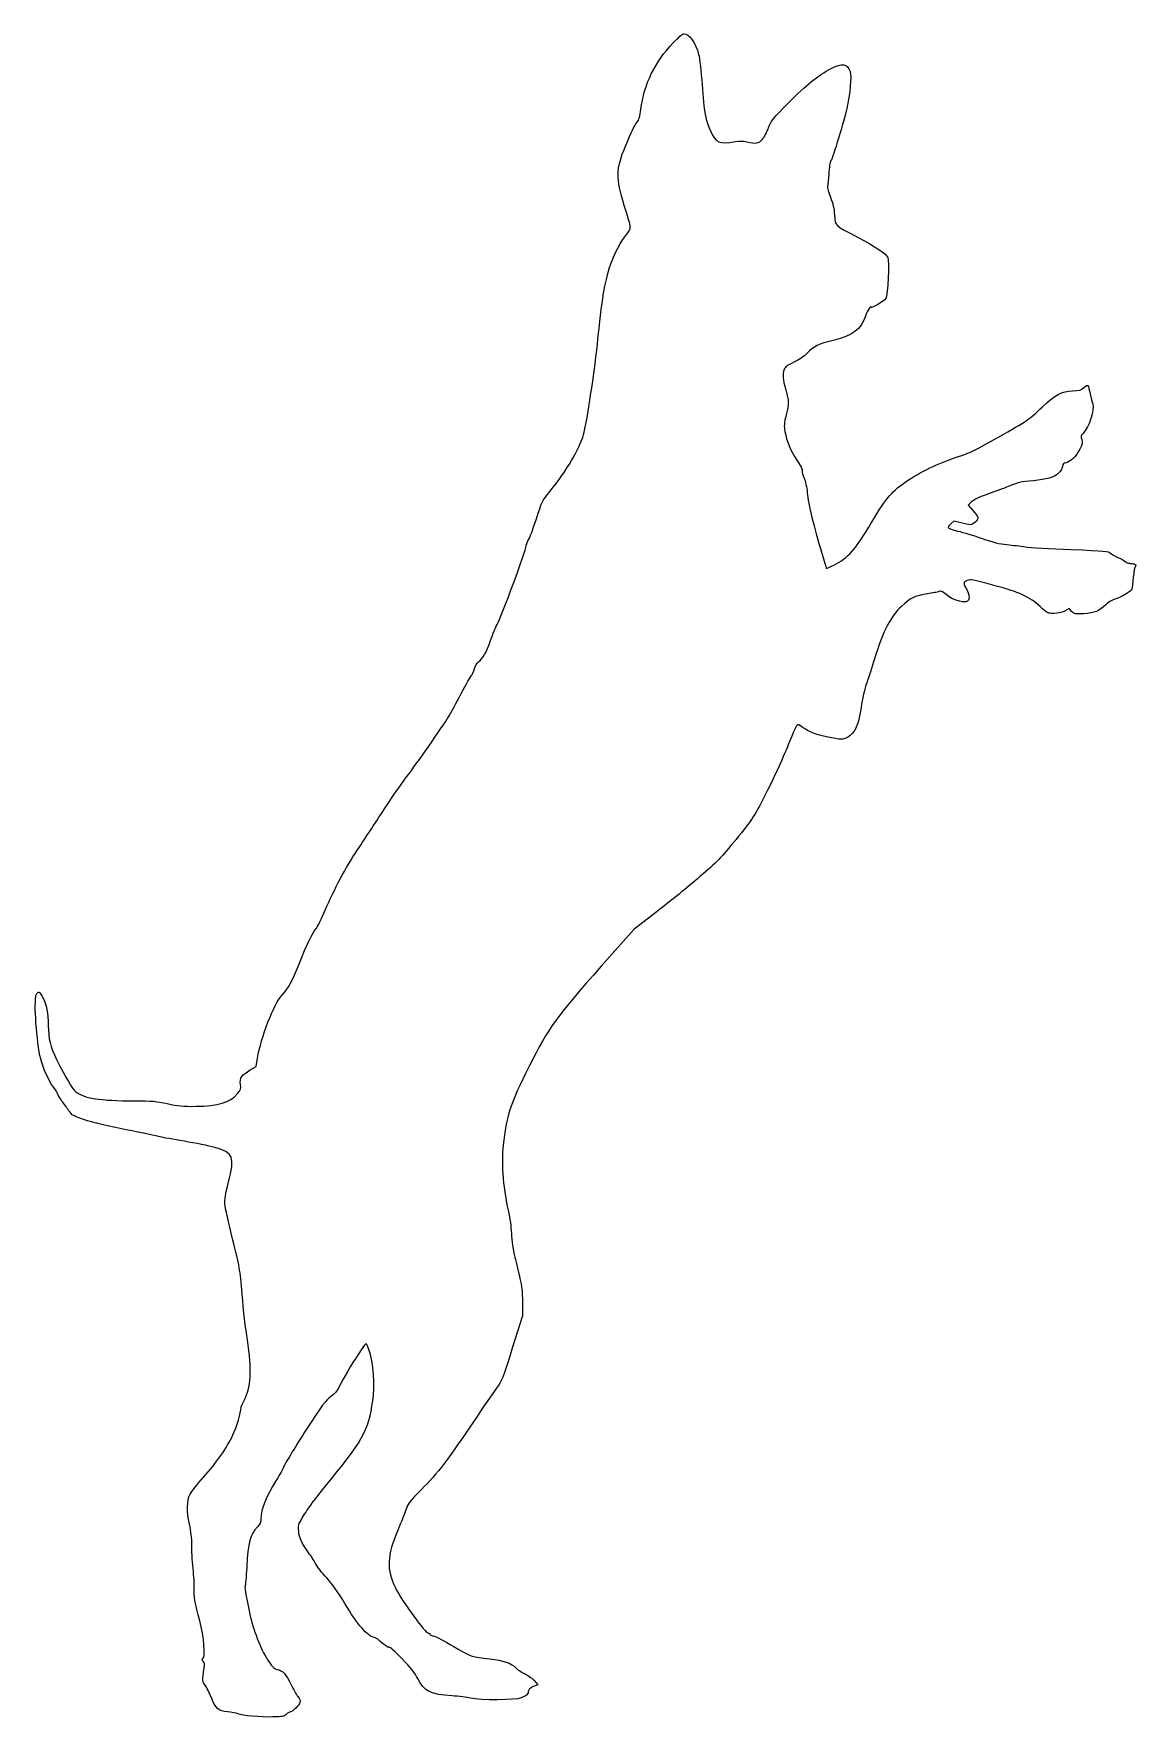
# Model space of a CAD drawing. Header units: centimetres. Extents: x -17.7 to 17.6, y -27 to 27.
import ezdxf

# ---------------------------------------------------------------- set-up
doc = ezdxf.new("R2010")
doc.units = ezdxf.units.CM
doc.header["$MEASUREMENT"] = 0
doc.layers.add('Layer 1', color=7, linetype='Continuous')

msp = doc.modelspace()

# ---------------------------------------------------------------- linework, layer by layer
at = {"layer": 'Layer 1'}
msp.add_open_spline([(2.80106, 26.68058), (2.20487, 26.05616), (1.8662, 25.35766), (1.76037, 24.53569), (1.76037, 24.53569), (1.73568, 24.32755), (1.70393, 24.21466), (1.64395, 24.13352), (1.64395, 24.13352), (1.53106, 23.98535), (1.47462, 23.86894), (1.27001, 23.36446), (1.27001, 23.36446), (0.96309, 22.61657), (0.95957, 22.34846), (1.2312, 21.46652), (1.2312, 21.46652), (1.47814, 20.67983), (1.47462, 20.76096), (1.28412, 20.50696), (1.28412, 20.50696), (0.76554, 19.8014), (0.56798, 19.07468), (0.38806, 17.19438), (0.38806, 17.19438), (0.30692, 16.32302), (0.0247, 14.44977), (-0.07055, 14.12874), (-0.07055, 14.12874), (-0.21872, 13.63485), (-0.59619, 12.99632), (-1.14652, 12.30841), (-1.14652, 12.30841), (-1.40052, 11.99444), (-1.4111, 11.97327), (-1.58396, 11.42647), (-1.58396, 11.42647), (-1.68274, 11.11603), (-1.79915, 10.80911), (-1.84149, 10.74208), (-1.84149, 10.74208), (-1.88382, 10.67505), (-1.91557, 10.58686), (-1.90852, 10.54805), (-1.90852, 10.54805), (-1.90146, 10.45986), (-2.72344, 8.24088), (-2.83985, 8.04333), (-2.83985, 8.04333), (-2.88571, 7.96572), (-2.97743, 7.73641), (-3.04799, 7.5318), (-3.04799, 7.5318), (-3.18205, 7.14727), (-3.30199, 6.93561), (-3.43957, 6.84741), (-3.43957, 6.84741), (-3.48543, 6.81919), (-3.53482, 6.72747), (-3.56304, 6.63222), (-3.56304, 6.63222), (-3.58773, 6.5405), (-3.64418, 6.42408), (-3.68651, 6.37116), (-3.68651, 6.37116), (-3.72884, 6.32177), (-3.89112, 6.02897), (-4.04987, 5.72205), (-4.04987, 5.72205), (-4.20862, 5.41513), (-4.38501, 5.09763), (-4.43793, 5.01649), (-4.43793, 5.01649), (-4.72368, 4.57199), (-5.5774, 3.35843), (-5.7291, 3.17499), (-5.7291, 3.17499), (-5.82435, 3.05857), (-6.14891, 2.58938), (-6.44877, 2.1343), (-6.44877, 2.1343), (-6.74863, 1.67922), (-7.14021, 1.08302), (-7.32013, 0.81138), (-7.32013, 0.81138), (-7.6976, 0.24341), (-8.05391, -0.42687), (-8.34671, -1.11126), (-8.34671, -1.11126), (-8.45607, -1.37232), (-8.59013, -1.64395), (-8.64304, -1.71098), (-8.64304, -1.71098), (-8.78768, -1.89795), (-8.93232, -2.19781), (-9.16868, -2.80459), (-9.16868, -2.80459), (-9.37682, -3.34081), (-9.5391, -3.63009), (-9.74018, -3.84881), (-9.74018, -3.84881), (-9.98712, -4.10634), (-10.40693, -5.19289), (-10.51629, -5.85259), (-10.51629, -5.85259), (-10.51629, -5.85259), (-10.56215, -6.12423), (-10.56215, -6.12423), (-10.56215, -6.12423), (-10.56215, -6.12423), (-10.74912, -6.23006), (-10.74912, -6.23006), (-10.74912, -6.23006), (-11.02076, -6.38528), (-11.08779, -6.48759), (-11.06309, -6.6922), (-11.06309, -6.6922), (-11.04192, -6.84037), (-11.04898, -6.86859), (-11.15128, -6.98501), (-11.15128, -6.98501), (-11.41234, -7.28134), (-11.75806, -7.38718), (-12.49184, -7.39423), (-12.49184, -7.39423), (-12.92576, -7.40129), (-13.05981, -7.38717), (-13.40553, -7.30956), (-13.40553, -7.30956), (-13.75831, -7.23195), (-13.89236, -7.21784), (-14.44622, -7.21784), (-14.44622, -7.21784), (-15.57158, -7.21784), (-16.07958, -7.1367), (-16.34416, -6.92503), (-16.34416, -6.92503), (-16.44999, -6.83684), (-16.65108, -6.49817), (-16.95094, -5.89139), (-16.95094, -5.89139), (-17.15908, -5.47511), (-17.21552, -5.23875), (-17.21552, -4.79778), (-17.21552, -4.79778), (-17.21552, -4.42736), (-17.27902, -4.11339), (-17.38838, -3.91936), (-17.38838, -3.91936), (-17.4413, -3.82058), (-17.50127, -3.73944), (-17.52244, -3.73239), (-17.52244, -3.73239), (-17.54361, -3.72533), (-17.57888, -3.76767), (-17.60358, -3.82411), (-17.60358, -3.82411), (-17.68472, -4.01814), (-17.58947, -5.36222), (-17.45894, -5.87022), (-17.45894, -5.87022), (-17.3778, -6.18772), (-17.20141, -6.5793), (-17.05325, -6.77686), (-17.05325, -6.77686), (-16.98975, -6.858), (-16.92978, -6.95678), (-16.91567, -6.99911), (-16.91567, -6.99911), (-16.90509, -7.04144), (-16.84159, -7.14022), (-16.77809, -7.22489), (-16.77809, -7.22489), (-16.71812, -7.30603), (-16.61581, -7.44714), (-16.55584, -7.53533), (-16.55584, -7.53533), (-16.44648, -7.69055), (-16.42531, -7.70466), (-16.0549, -7.82814), (-16.0549, -7.82814), (-15.84323, -7.8987), (-15.24351, -8.03981), (-14.7214, -8.14564), (-14.7214, -8.14564), (-14.20282, -8.25147), (-13.71246, -8.35378), (-13.63484, -8.37142), (-13.63484, -8.37142), (-13.55723, -8.39259), (-13.20798, -8.45609), (-12.85873, -8.51606), (-12.85873, -8.51606), (-12.50948, -8.5725), (-12.06851, -8.66423), (-11.88154, -8.71362), (-11.88154, -8.71362), (-11.28887, -8.87943), (-11.23596, -9.01348), (-11.44762, -9.8284), (-11.44762, -9.8284), (-11.5464, -10.21293), (-11.57109, -10.38226), (-11.56051, -10.53043), (-11.56051, -10.53043), (-11.55345, -10.63626), (-11.44057, -11.13721), (-11.31357, -11.64521), (-11.31357, -11.64521), (-11.08779, -12.53421), (-11.07721, -12.59771), (-11.00665, -13.42674), (-11.00665, -13.42674), (-10.96784, -13.89946), (-10.89376, -14.54857), (-10.84084, -14.8696), (-10.84084, -14.8696), (-10.68562, -15.85738), (-10.71737, -16.41124), (-10.95726, -16.84163), (-10.95726, -16.84163), (-11.00312, -16.9263), (-11.04193, -17.02155), (-11.04193, -17.05682), (-11.04193, -17.05682), (-11.04193, -17.19088), (-11.18657, -17.67065), (-11.30651, -17.92465), (-11.30651, -17.92465), (-11.48995, -18.32682), (-11.83215, -18.81718), (-12.24843, -19.27932), (-12.24843, -19.27932), (-12.44951, -19.5051), (-12.64354, -19.74851), (-12.67529, -19.81907), (-12.67529, -19.81907), (-12.78112, -20.04132), (-12.78818, -20.37646), (-12.69646, -20.77863), (-12.69646, -20.77863), (-12.64002, -21.0291), (-12.61532, -21.2196), (-12.62238, -21.43832), (-12.62238, -21.43832), (-12.62591, -21.60765), (-12.60827, -21.94985), (-12.58005, -22.19679), (-12.58005, -22.19679), (-12.55183, -22.44373), (-12.53772, -22.73654), (-12.54477, -22.84237), (-12.54477, -22.84237), (-12.56241, -23.0752), (-12.52008, -23.31862), (-12.36485, -23.87954), (-12.36485, -23.87954), (-12.23079, -24.37343), (-12.17435, -25.05429), (-12.26607, -25.08957), (-12.26607, -25.08957), (-12.30488, -25.10368), (-12.30488, -25.12132), (-12.25549, -25.17424), (-12.25549, -25.17424), (-12.20963, -25.22363), (-12.20257, -25.27302), (-12.22021, -25.38943), (-12.22021, -25.38943), (-12.28724, -25.80571), (-12.28724, -25.81982), (-12.19552, -25.93976), (-12.19552, -25.93976), (-12.14613, -26.00679), (-12.05441, -26.18318), (-11.99444, -26.33487), (-11.99444, -26.33487), (-11.84627, -26.69823), (-11.77572, -26.76173), (-11.47586, -26.79348), (-11.47586, -26.79348), (-11.34533, -26.80759), (-11.19364, -26.83581), (-11.14425, -26.85698), (-11.14425, -26.85698), (-11.00314, -26.91342), (-10.42458, -26.96987), (-10.02947, -26.95929), (-10.02947, -26.95929), (-9.71197, -26.95223), (-9.65905, -26.94165), (-9.58497, -26.8711), (-9.58497, -26.8711), (-9.53911, -26.82877), (-9.48619, -26.79349), (-9.4615, -26.79349), (-9.4615, -26.79349), (-9.39094, -26.79349), (-9.17928, -26.58535), (-9.15811, -26.4901), (-9.15811, -26.4901), (-9.13694, -26.41602), (-9.15458, -26.37368), (-9.22161, -26.30313), (-9.22161, -26.30313), (-9.271, -26.25374), (-9.36978, -26.07382), (-9.44739, -25.90802), (-9.44739, -25.90802), (-9.59556, -25.58699), (-9.70845, -25.46705), (-9.89189, -25.4353), (-9.89189, -25.4353), (-9.97656, -25.41766), (-10.033, -25.36827), (-10.13531, -25.21305), (-10.13531, -25.21305), (-10.38578, -24.84263), (-10.61862, -24.27466), (-10.74562, -23.72786), (-10.74562, -23.72786), (-10.84793, -23.28336), (-10.93259, -22.79653), (-10.91495, -22.76478), (-10.91495, -22.76478), (-10.90437, -22.75067), (-10.87967, -22.47903), (-10.86203, -22.16153), (-10.86203, -22.16153), (-10.81617, -21.3572), (-10.75267, -21.12436), (-10.51631, -20.87036), (-10.51631, -20.87036), (-10.43164, -20.77864), (-10.40695, -20.72219), (-10.40695, -20.60578), (-10.40695, -20.60578), (-10.40695, -20.29886), (-10.24467, -19.8967), (-9.92364, -19.39575), (-9.92364, -19.39575), (-9.85308, -19.28639), (-9.7402, -19.07472), (-9.66964, -18.92656), (-9.66964, -18.92656), (-9.59908, -18.77839), (-9.27453, -18.2457), (-8.94645, -17.74123), (-8.94645, -17.74123), (-8.44551, -16.97217), (-8.32556, -16.80637), (-8.17739, -16.70406), (-8.17739, -16.70406), (-8.05392, -16.61587), (-7.97278, -16.52062), (-7.89517, -16.36892), (-7.89517, -16.36892), (-7.73995, -16.06553), (-7.53534, -15.71628), (-7.27428, -15.31411), (-7.27428, -15.31411), (-7.05203, -14.97192), (-7.04497, -14.96486), (-7.00264, -15.04953), (-7.00264, -15.04953), (-6.84742, -15.34586), (-6.75217, -16.11492), (-6.80508, -16.64409), (-6.80508, -16.64409), (-6.90739, -17.67067), (-7.09083, -18.03403), (-8.14916, -19.33226), (-8.14916, -19.33226), (-8.73124, -20.04487), (-8.88647, -20.25654), (-9.08049, -20.57757), (-9.08049, -20.57757), (-9.20749, -20.78924), (-9.21455, -20.81746), (-9.19691, -21.01149), (-9.19691, -21.01149), (-9.17927, -21.23021), (-9.0946, -21.40307), (-8.84766, -21.73821), (-8.84766, -21.73821), (-8.7771, -21.83699), (-8.68185, -21.98868), (-8.63599, -22.07335), (-8.63599, -22.07335), (-8.59366, -22.15802), (-8.44549, -22.34499), (-8.30791, -22.49316), (-8.30791, -22.49316), (-8.12799, -22.68013), (-7.95513, -22.92708), (-7.7223, -23.31866), (-7.7223, -23.31866), (-7.31308, -24.00658), (-6.99911, -24.36994), (-6.7698, -24.41227), (-6.7698, -24.41227), (-6.72747, -24.41933), (-6.61811, -24.50046), (-6.52286, -24.58866), (-6.52286, -24.58866), (-6.42761, -24.67685), (-6.33236, -24.73683), (-6.30414, -24.72624), (-6.30414, -24.72624), (-6.27592, -24.71566), (-6.11011, -24.8603), (-5.88081, -25.09666), (-5.88081, -25.09666), (-5.60917, -25.37888), (-5.47159, -25.55527), (-5.38339, -25.72813), (-5.38339, -25.72813), (-5.17172, -26.14441), (-4.98122, -26.24319), (-4.28625, -26.28199), (-4.28625, -26.28199), (-4.07106, -26.2961), (-3.80647, -26.32785), (-3.69358, -26.35607), (-3.69358, -26.35607), (-3.37961, -26.43015), (-2.23308, -26.42663), (-2.07433, -26.34549), (-2.07433, -26.34549), (-2.01083, -26.31374), (-1.93322, -26.27846), (-1.905, -26.26435), (-1.905, -26.26435), (-1.87678, -26.25024), (-1.84856, -26.19732), (-1.8415, -26.14441), (-1.8415, -26.14441), (-1.83092, -26.07033), (-1.79564, -26.03505), (-1.68628, -25.98566), (-1.68628, -25.98566), (-1.68628, -25.98566), (-1.54164, -25.92569), (-1.54164, -25.92569), (-1.54164, -25.92569), (-1.54164, -25.92569), (-1.66864, -25.78105), (-1.66864, -25.78105), (-1.66864, -25.78105), (-1.74272, -25.70344), (-1.87678, -25.60466), (-1.9685, -25.56586), (-1.9685, -25.56586), (-2.06022, -25.52705), (-2.18017, -25.44592), (-2.23661, -25.38594), (-2.23661, -25.38594), (-2.38125, -25.23425), (-2.65642, -25.14252), (-3.07975, -25.10019), (-3.07975, -25.10019), (-3.62656, -25.04375), (-3.71122, -25.012), (-4.24744, -24.6945), (-4.24744, -24.6945), (-4.52261, -24.52869), (-4.79777, -24.38406), (-4.86127, -24.37347), (-4.86127, -24.37347), (-4.9283, -24.35936), (-4.98827, -24.32761), (-4.99885, -24.30291), (-4.99885, -24.30291), (-5.00943, -24.27469), (-5.0306, -24.26058), (-5.04471, -24.27116), (-5.04471, -24.27116), (-5.11174, -24.31349), (-5.87374, -23.26927), (-6.09599, -22.82477), (-6.09599, -22.82477), (-6.39232, -22.23563), (-6.37468, -21.8123), (-6.01132, -20.94799), (-6.01132, -20.94799), (-5.92665, -20.73985), (-5.81376, -20.45763), (-5.76438, -20.3271), (-5.76438, -20.3271), (-5.68677, -20.10485), (-5.64091, -20.04488), (-5.26344, -19.67093), (-5.26344, -19.67093), (-4.78013, -19.19115), (-4.34622, -18.62318), (-3.59833, -17.49782), (-3.59833, -17.49782), (-3.29847, -17.04979), (-2.97039, -16.57001), (-2.86808, -16.43243), (-2.86808, -16.43243), (-2.68816, -16.18901), (-2.667, -16.13257), (-2.35655, -15.14479), (-2.35655, -15.14479), (-2.35655, -15.14479), (-2.03199, -14.11115), (-2.03199, -14.11115), (-2.03199, -14.11115), (-2.03199, -14.11115), (-2.03199, -13.67018), (-2.03199, -13.67018), (-2.03199, -13.67018), (-2.03199, -13.33857), (-2.05316, -13.14807), (-2.1096, -12.91171), (-2.1096, -12.91171), (-2.15193, -12.73532), (-2.22602, -12.4284), (-2.27541, -12.22379), (-2.27541, -12.22379), (-2.32833, -12.00507), (-2.37419, -11.69462), (-2.38477, -11.46532), (-2.38477, -11.46532), (-2.39535, -11.25013), (-2.43416, -10.95732), (-2.46944, -10.81268), (-2.46944, -10.81268), (-2.63877, -10.13182), (-2.71286, -9.24987), (-2.64936, -8.6431), (-2.64936, -8.6431), (-2.55058, -7.71177), (-2.42005, -7.31313), (-1.81328, -6.10663), (-1.81328, -6.10663), (-1.19239, -4.87544), (-0.92075, -4.50149), (0.49389, -2.90341), (0.49389, -2.90341), (0.49389, -2.90341), (1.5487, -1.71455), (1.5487, -1.71455), (1.5487, -1.71455), (1.5487, -1.71455), (2.28248, -1.15011), (2.28248, -1.15011), (2.28248, -1.15011), (2.68465, -0.83967), (3.29848, -0.34225), (3.6442, -0.04592), (3.6442, -0.04592), (4.19453, 0.43033), (4.33564, 0.57144), (4.81189, 1.15705), (4.81189, 1.15705), (5.334, 1.79558), (5.36575, 1.84144), (5.73617, 2.56816), (5.73617, 2.56816), (5.94784, 2.98091), (6.21242, 3.5383), (6.32531, 3.80994), (6.32531, 3.80994), (6.4382, 4.08158), (6.56873, 4.39908), (6.61812, 4.5155), (6.61812, 4.5155), (6.66751, 4.63192), (6.72748, 4.75539), (6.75218, 4.79067), (6.75218, 4.79067), (6.79804, 4.85064), (6.81215, 4.84711), (6.96385, 4.73423), (6.96385, 4.73423), (7.14377, 4.59312), (7.42599, 4.49434), (7.87402, 4.40615), (7.87402, 4.40615), (8.21974, 4.33912), (8.30794, 4.35323), (8.46669, 4.48376), (8.46669, 4.48376), (8.65366, 4.64251), (8.74186, 4.87182), (8.81594, 5.38687), (8.81594, 5.38687), (8.85827, 5.66556), (8.92883, 5.98306), (8.99586, 6.17004), (8.99586, 6.17004), (9.05583, 6.3429), (9.17225, 6.69215), (9.24986, 6.94615), (9.24986, 6.94615), (9.5215, 7.83868), (9.75433, 8.29023), (10.11769, 8.6289), (10.11769, 8.6289), (10.39638, 8.88996), (10.53044, 8.95698), (10.88322, 9.0099), (10.88322, 9.0099), (11.03844, 9.03459), (11.21836, 9.06987), (11.28186, 9.08751), (11.28186, 9.08751), (11.38417, 9.12279), (11.40886, 9.1122), (11.53939, 8.99932), (11.53939, 8.99932), (11.77575, 8.79824), (12.20614, 8.6924), (12.25553, 8.82293), (12.25553, 8.82293), (12.29434, 8.92171), (12.2767, 9.02754), (12.20967, 9.14043), (12.20967, 9.14043), (12.08267, 9.34857), (12.08267, 9.39796), (12.2132, 9.45087), (12.2132, 9.45087), (12.32256, 9.49673), (12.37548, 9.48615), (13.03517, 9.30623), (13.03517, 9.30623), (13.89242, 9.0734), (14.21345, 8.92876), (14.54859, 8.61831), (14.54859, 8.61831), (14.78848, 8.39959), (14.79906, 8.39606), (14.98956, 8.39606), (14.98956, 8.39606), (15.12362, 8.39606), (15.23298, 8.42075), (15.33175, 8.47367), (15.33175, 8.47367), (15.33175, 8.47367), (15.47992, 8.55128), (15.47992, 8.55128), (15.47992, 8.55128), (15.47992, 8.55128), (15.56106, 8.45956), (15.56106, 8.45956), (15.56106, 8.45956), (15.6422, 8.37489), (15.65984, 8.37137), (15.94559, 8.38548), (15.94559, 8.38548), (16.28778, 8.40312), (16.46417, 8.4772), (16.65115, 8.67476), (16.65115, 8.67476), (16.72171, 8.74884), (16.84165, 8.8194), (16.94396, 8.85468), (16.94396, 8.85468), (17.19443, 8.93582), (17.47313, 9.10515), (17.48724, 9.17924), (17.48724, 9.17924), (17.4943, 9.21452), (17.51193, 9.38385), (17.5331, 9.55671), (17.5331, 9.55671), (17.55074, 9.72604), (17.58249, 9.88832), (17.60366, 9.91302), (17.60366, 9.91302), (17.63188, 9.94477), (17.6213, 9.96241), (17.56133, 9.98005), (17.56133, 9.98005), (17.51547, 9.99063), (17.44844, 10.00122), (17.41316, 10.00122), (17.41316, 10.00122), (17.37435, 10.00122), (17.31085, 10.02944), (17.27205, 10.06472), (17.27205, 10.06472), (17.22972, 10.10353), (17.12741, 10.15997), (17.03922, 10.19172), (17.03922, 10.19172), (16.95103, 10.227), (16.84519, 10.28697), (16.80286, 10.32578), (16.80286, 10.32578), (16.72878, 10.39281), (16.65117, 10.39986), (15.53286, 10.44572), (15.53286, 10.44572), (14.87669, 10.47041), (14.22053, 10.50922), (14.07589, 10.53039), (14.07589, 10.53039), (13.93125, 10.55156), (13.66667, 10.58331), (13.48675, 10.60095), (13.48675, 10.60095), (13.24686, 10.62212), (13.03519, 10.67503), (12.693, 10.79851), (12.693, 10.79851), (12.43547, 10.8867), (12.08622, 10.99607), (11.91689, 11.03487), (11.91689, 11.03487), (11.74403, 11.0772), (11.60645, 11.12659), (11.60645, 11.14776), (11.60645, 11.14776), (11.60645, 11.16893), (11.64526, 11.22537), (11.69464, 11.27123), (11.69464, 11.27123), (11.69464, 11.27123), (11.78636, 11.3559), (11.78636, 11.3559), (11.78636, 11.3559), (11.78636, 11.3559), (12.00861, 11.29593), (12.00861, 11.29593), (12.00861, 11.29593), (12.13561, 11.26418), (12.26967, 11.23596), (12.312, 11.23596), (12.312, 11.23596), (12.40019, 11.23596), (12.55894, 11.38413), (12.55894, 11.46527), (12.55894, 11.46527), (12.55894, 11.49702), (12.48838, 11.5958), (12.40019, 11.69105), (12.40019, 11.69105), (12.40019, 11.69105), (12.24144, 11.86038), (12.24144, 11.86038), (12.24144, 11.86038), (12.24144, 11.86038), (12.35786, 11.96974), (12.35786, 11.96974), (12.35786, 11.96974), (12.439, 12.04735), (12.59069, 12.12143), (12.89408, 12.22374), (12.89408, 12.22374), (13.12339, 12.30488), (13.40914, 12.41071), (13.52908, 12.4601), (13.52908, 12.4601), (13.84305, 12.59416), (13.91714, 12.61179), (14.34047, 12.64707), (14.34047, 12.64707), (14.94019, 12.70351), (15.2083, 12.83404), (15.26475, 13.10568), (15.26475, 13.10568), (15.27886, 13.17976), (15.31061, 13.20799), (15.38117, 13.22562), (15.38117, 13.22562), (15.52934, 13.25384), (15.7022, 13.42318), (15.81861, 13.65601), (15.81861, 13.65601), (15.91033, 13.8324), (15.91739, 13.8712), (15.88211, 13.96645), (15.88211, 13.96645), (15.8433, 14.0617), (15.85036, 14.08287), (15.92444, 14.16401), (15.92444, 14.16401), (16.122, 14.36862), (16.30544, 14.92601), (16.23488, 15.10593), (16.23488, 15.10593), (16.21371, 15.15885), (16.17844, 15.30701), (16.15374, 15.43401), (16.15374, 15.43401), (16.13257, 15.56101), (16.0973, 15.67743), (16.08318, 15.69507), (16.08318, 15.69507), (16.06554, 15.71624), (16.01262, 15.69154), (15.95265, 15.6351), (15.95265, 15.6351), (15.86446, 15.55043), (15.81859, 15.53632), (15.58929, 15.52574), (15.58929, 15.52574), (15.23651, 15.51163), (15.04601, 15.40932), (14.62621, 15.01421), (14.62621, 15.01421), (14.17113, 14.58735), (14.17113, 14.58735), (13.19393, 14.03349), (13.19393, 14.03349), (12.53776, 13.65955), (12.25201, 13.51843), (12.01212, 13.44435), (12.01212, 13.44435), (11.38065, 13.25385), (10.84795, 13.00338), (10.3082, 12.6506), (10.3082, 12.6506), (9.8002, 12.31546), (9.64498, 12.13554), (9.15462, 11.30652), (9.15462, 11.30652), (8.66426, 10.47396), (8.38204, 10.15294), (7.96223, 9.95185), (7.96223, 9.95185), (7.82465, 9.88482), (7.70823, 9.83191), (7.7047, 9.83543), (7.7047, 9.83543), (7.70117, 9.83896), (7.59534, 10.19879), (7.46834, 10.63624), (7.46834, 10.63624), (7.21434, 11.51466), (7.14026, 11.83921), (7.0944, 12.2696), (7.0944, 12.2696), (7.07676, 12.42835), (7.0309, 12.63649), (6.98857, 12.73174), (6.98857, 12.73174), (6.94624, 12.82699), (6.92154, 12.9293), (6.93213, 12.96457), (6.93213, 12.96457), (6.94271, 12.99985), (6.87569, 13.1339), (6.75927, 13.30676), (6.75927, 13.30676), (6.54408, 13.62779), (6.43119, 13.90295), (6.37827, 14.22751), (6.37827, 14.22751), (6.34299, 14.41801), (6.35005, 14.49209), (6.41355, 14.75668), (6.41355, 14.75668), (6.5088, 15.14474), (6.5088, 15.17296), (6.40297, 15.55749), (6.40297, 15.55749), (6.30419, 15.91027), (6.29714, 16.0408), (6.35358, 16.2066), (6.35358, 16.2066), (6.38886, 16.30185), (6.43825, 16.34066), (6.6605, 16.44296), (6.6605, 16.44296), (6.84042, 16.5241), (6.98153, 16.61935), (7.09089, 16.73577), (7.09089, 16.73577), (7.30256, 16.95802), (7.44367, 17.02505), (7.91992, 17.14146), (7.91992, 17.14146), (8.56198, 17.30021), (8.80186, 17.48013), (8.95709, 17.91757), (8.95709, 17.91757), (9.02412, 18.1116), (9.13701, 18.28799), (9.13701, 18.20685), (9.13701, 18.20685), (9.13701, 18.15746), (9.55682, 18.40793), (9.6062, 18.48202), (9.6062, 18.48202), (9.67676, 18.58785), (9.72614, 19.69205), (9.6697, 19.80141), (9.6697, 19.80141), (9.60267, 19.93194), (9.28517, 20.1436), (8.72073, 20.43994), (8.72073, 20.43994), (7.94462, 20.84916), (7.98695, 20.80683), (7.96579, 21.15608), (7.96579, 21.15608), (7.95168, 21.37127), (7.9164, 21.52297), (7.83173, 21.72758), (7.83173, 21.72758), (7.76823, 21.89339), (7.72942, 22.03802), (7.74354, 22.08036), (7.74354, 22.08036), (7.75412, 22.12269), (7.77176, 22.30614), (7.78235, 22.48958), (7.78235, 22.48958), (7.79293, 22.69066), (7.82116, 22.85647), (7.84938, 22.90233), (7.84938, 22.90233), (7.91288, 22.99758), (8.26919, 24.1688), (8.36091, 24.57097), (8.36091, 24.57097), (8.45969, 25.019), (8.51613, 25.62578), (8.46674, 25.75278), (8.46674, 25.75278), (8.36443, 26.02089), (8.22332, 26.04206), (7.85291, 25.85156), (7.85291, 25.85156), (7.43663, 25.62931), (7.06622, 25.33298), (6.49119, 24.75089), (6.49119, 24.75089), (5.98319, 24.23936), (5.93733, 24.18292), (5.85619, 23.95714), (5.85619, 23.95714), (5.8068, 23.82661), (5.71861, 23.66081), (5.65863, 23.59025), (5.65863, 23.59025), (5.53869, 23.45267), (5.43638, 23.43503), (5.15769, 23.50911), (5.15769, 23.50911), (5.04833, 23.53733), (4.9425, 23.53733), (4.78727, 23.51264), (4.78727, 23.51264), (4.2581, 23.42797), (4.18402, 23.45972), (3.98999, 23.85483), (3.98999, 23.85483), (3.8383, 24.16175), (3.78185, 24.47219), (3.72188, 25.3365), (3.72188, 25.3365), (3.69366, 25.74925), (3.64427, 26.18669), (3.61252, 26.30664), (3.61252, 26.30664), (3.5208, 26.66647), (3.3056, 26.96986), (3.1398, 26.96986), (3.1398, 26.96986), (3.10805, 26.96986), (2.95283, 26.83933), (2.80113, 26.68058), (2.80113, 26.68058), (2.80113, 26.68058), (2.80106, 26.68058), (2.80106, 26.68058)], degree=3, knots=[0, 0, 0, 0, 0.00409836, 0.00409836, 0.00409836, 0.00409836, 0.00819672, 0.00819672, 0.00819672, 0.00819672, 0.01229508, 0.01229508, 0.01229508, 0.01229508, 0.01639344, 0.01639344, 0.01639344, 0.01639344, 0.0204918, 0.0204918, 0.0204918, 0.0204918, 0.02459016, 0.02459016, 0.02459016, 0.02459016, 0.02868852, 0.02868852, 0.02868852, 0.02868852, 0.03278689, 0.03278689, 0.03278689, 0.03278689, 0.03688525, 0.03688525, 0.03688525, 0.03688525, 0.04098361, 0.04098361, 0.04098361, 0.04098361, 0.04508197, 0.04508197, 0.04508197, 0.04508197, 0.04918033, 0.04918033, 0.04918033, 0.04918033, 0.05327869, 0.05327869, 0.05327869, 0.05327869, 0.05737705, 0.05737705, 0.05737705, 0.05737705, 0.06147541, 0.06147541, 0.06147541, 0.06147541, 0.06557377, 0.06557377, 0.06557377, 0.06557377, 0.06967213, 0.06967213, 0.06967213, 0.06967213, 0.07377049, 0.07377049, 0.07377049, 0.07377049, 0.07786885, 0.07786885, 0.07786885, 0.07786885, 0.08196721, 0.08196721, 0.08196721, 0.08196721, 0.08606557, 0.08606557, 0.08606557, 0.08606557, 0.09016393, 0.09016393, 0.09016393, 0.09016393, 0.0942623, 0.0942623, 0.0942623, 0.0942623, 0.09836066, 0.09836066, 0.09836066, 0.09836066, 0.10245902, 0.10245902, 0.10245902, 0.10245902, 0.10655738, 0.10655738, 0.10655738, 0.10655738, 0.11065574, 0.11065574, 0.11065574, 0.11065574, 0.1147541, 0.1147541, 0.1147541, 0.1147541, 0.11885246, 0.11885246, 0.11885246, 0.11885246, 0.12295082, 0.12295082, 0.12295082, 0.12295082, 0.12704918, 0.12704918, 0.12704918, 0.12704918, 0.13114754, 0.13114754, 0.13114754, 0.13114754, 0.1352459, 0.1352459, 0.1352459, 0.1352459, 0.13934426, 0.13934426, 0.13934426, 0.13934426, 0.14344262, 0.14344262, 0.14344262, 0.14344262, 0.14754098, 0.14754098, 0.14754098, 0.14754098, 0.15163934, 0.15163934, 0.15163934, 0.15163934, 0.1557377, 0.1557377, 0.1557377, 0.1557377, 0.15983607, 0.15983607, 0.15983607, 0.15983607, 0.16393443, 0.16393443, 0.16393443, 0.16393443, 0.16803279, 0.16803279, 0.16803279, 0.16803279, 0.17213115, 0.17213115, 0.17213115, 0.17213115, 0.17622951, 0.17622951, 0.17622951, 0.17622951, 0.18032787, 0.18032787, 0.18032787, 0.18032787, 0.18442623, 0.18442623, 0.18442623, 0.18442623, 0.18852459, 0.18852459, 0.18852459, 0.18852459, 0.19262295, 0.19262295, 0.19262295, 0.19262295, 0.19672131, 0.19672131, 0.19672131, 0.19672131, 0.20081967, 0.20081967, 0.20081967, 0.20081967, 0.20491803, 0.20491803, 0.20491803, 0.20491803, 0.20901639, 0.20901639, 0.20901639, 0.20901639, 0.21311475, 0.21311475, 0.21311475, 0.21311475, 0.21721311, 0.21721311, 0.21721311, 0.21721311, 0.22131148, 0.22131148, 0.22131148, 0.22131148, 0.22540984, 0.22540984, 0.22540984, 0.22540984, 0.2295082, 0.2295082, 0.2295082, 0.2295082, 0.23360656, 0.23360656, 0.23360656, 0.23360656, 0.23770492, 0.23770492, 0.23770492, 0.23770492, 0.24180328, 0.24180328, 0.24180328, 0.24180328, 0.24590164, 0.24590164, 0.24590164, 0.24590164, 0.25, 0.25, 0.25, 0.25, 0.25409836, 0.25409836, 0.25409836, 0.25409836, 0.25819672, 0.25819672, 0.25819672, 0.25819672, 0.26229508, 0.26229508, 0.26229508, 0.26229508, 0.26639344, 0.26639344, 0.26639344, 0.26639344, 0.2704918, 0.2704918, 0.2704918, 0.2704918, 0.27459016, 0.27459016, 0.27459016, 0.27459016, 0.27868852, 0.27868852, 0.27868852, 0.27868852, 0.28278689, 0.28278689, 0.28278689, 0.28278689, 0.28688525, 0.28688525, 0.28688525, 0.28688525, 0.29098361, 0.29098361, 0.29098361, 0.29098361, 0.29508197, 0.29508197, 0.29508197, 0.29508197, 0.29918033, 0.29918033, 0.29918033, 0.29918033, 0.30327869, 0.30327869, 0.30327869, 0.30327869, 0.30737705, 0.30737705, 0.30737705, 0.30737705, 0.31147541, 0.31147541, 0.31147541, 0.31147541, 0.31557377, 0.31557377, 0.31557377, 0.31557377, 0.31967213, 0.31967213, 0.31967213, 0.31967213, 0.32377049, 0.32377049, 0.32377049, 0.32377049, 0.32786885, 0.32786885, 0.32786885, 0.32786885, 0.33196721, 0.33196721, 0.33196721, 0.33196721, 0.33606557, 0.33606557, 0.33606557, 0.33606557, 0.34016393, 0.34016393, 0.34016393, 0.34016393, 0.3442623, 0.3442623, 0.3442623, 0.3442623, 0.34836066, 0.34836066, 0.34836066, 0.34836066, 0.35245902, 0.35245902, 0.35245902, 0.35245902, 0.35655738, 0.35655738, 0.35655738, 0.35655738, 0.36065574, 0.36065574, 0.36065574, 0.36065574, 0.3647541, 0.3647541, 0.3647541, 0.3647541, 0.36885246, 0.36885246, 0.36885246, 0.36885246, 0.37295082, 0.37295082, 0.37295082, 0.37295082, 0.37704918, 0.37704918, 0.37704918, 0.37704918, 0.38114754, 0.38114754, 0.38114754, 0.38114754, 0.3852459, 0.3852459, 0.3852459, 0.3852459, 0.38934426, 0.38934426, 0.38934426, 0.38934426, 0.39344262, 0.39344262, 0.39344262, 0.39344262, 0.39754098, 0.39754098, 0.39754098, 0.39754098, 0.40163934, 0.40163934, 0.40163934, 0.40163934, 0.4057377, 0.4057377, 0.4057377, 0.4057377, 0.40983607, 0.40983607, 0.40983607, 0.40983607, 0.41393443, 0.41393443, 0.41393443, 0.41393443, 0.41803279, 0.41803279, 0.41803279, 0.41803279, 0.42213115, 0.42213115, 0.42213115, 0.42213115, 0.42622951, 0.42622951, 0.42622951, 0.42622951, 0.43032787, 0.43032787, 0.43032787, 0.43032787, 0.43442623, 0.43442623, 0.43442623, 0.43442623, 0.43852459, 0.43852459, 0.43852459, 0.43852459, 0.44262295, 0.44262295, 0.44262295, 0.44262295, 0.44672131, 0.44672131, 0.44672131, 0.44672131, 0.45081967, 0.45081967, 0.45081967, 0.45081967, 0.45491803, 0.45491803, 0.45491803, 0.45491803, 0.45901639, 0.45901639, 0.45901639, 0.45901639, 0.46311475, 0.46311475, 0.46311475, 0.46311475, 0.46721311, 0.46721311, 0.46721311, 0.46721311, 0.47131148, 0.47131148, 0.47131148, 0.47131148, 0.47540984, 0.47540984, 0.47540984, 0.47540984, 0.4795082, 0.4795082, 0.4795082, 0.4795082, 0.48360656, 0.48360656, 0.48360656, 0.48360656, 0.48770492, 0.48770492, 0.48770492, 0.48770492, 0.49180328, 0.49180328, 0.49180328, 0.49180328, 0.49590164, 0.49590164, 0.49590164, 0.49590164, 0.5, 0.5, 0.5, 0.5, 0.50409836, 0.50409836, 0.50409836, 0.50409836, 0.50819672, 0.50819672, 0.50819672, 0.50819672, 0.51229508, 0.51229508, 0.51229508, 0.51229508, 0.51639344, 0.51639344, 0.51639344, 0.51639344, 0.5204918, 0.5204918, 0.5204918, 0.5204918, 0.52459016, 0.52459016, 0.52459016, 0.52459016, 0.52868852, 0.52868852, 0.52868852, 0.52868852, 0.53278689, 0.53278689, 0.53278689, 0.53278689, 0.53688525, 0.53688525, 0.53688525, 0.53688525, 0.54098361, 0.54098361, 0.54098361, 0.54098361, 0.54508197, 0.54508197, 0.54508197, 0.54508197, 0.54918033, 0.54918033, 0.54918033, 0.54918033, 0.55327869, 0.55327869, 0.55327869, 0.55327869, 0.55737705, 0.55737705, 0.55737705, 0.55737705, 0.56147541, 0.56147541, 0.56147541, 0.56147541, 0.56557377, 0.56557377, 0.56557377, 0.56557377, 0.56967213, 0.56967213, 0.56967213, 0.56967213, 0.57377049, 0.57377049, 0.57377049, 0.57377049, 0.57786885, 0.57786885, 0.57786885, 0.57786885, 0.58196721, 0.58196721, 0.58196721, 0.58196721, 0.58606557, 0.58606557, 0.58606557, 0.58606557, 0.59016393, 0.59016393, 0.59016393, 0.59016393, 0.5942623, 0.5942623, 0.5942623, 0.5942623, 0.59836066, 0.59836066, 0.59836066, 0.59836066, 0.60245902, 0.60245902, 0.60245902, 0.60245902, 0.60655738, 0.60655738, 0.60655738, 0.60655738, 0.61065574, 0.61065574, 0.61065574, 0.61065574, 0.6147541, 0.6147541, 0.6147541, 0.6147541, 0.61885246, 0.61885246, 0.61885246, 0.61885246, 0.62295082, 0.62295082, 0.62295082, 0.62295082, 0.62704918, 0.62704918, 0.62704918, 0.62704918, 0.63114754, 0.63114754, 0.63114754, 0.63114754, 0.6352459, 0.6352459, 0.6352459, 0.6352459, 0.63934426, 0.63934426, 0.63934426, 0.63934426, 0.64344262, 0.64344262, 0.64344262, 0.64344262, 0.64754098, 0.64754098, 0.64754098, 0.64754098, 0.65163934, 0.65163934, 0.65163934, 0.65163934, 0.6557377, 0.6557377, 0.6557377, 0.6557377, 0.65983607, 0.65983607, 0.65983607, 0.65983607, 0.66393443, 0.66393443, 0.66393443, 0.66393443, 0.66803279, 0.66803279, 0.66803279, 0.66803279, 0.67213115, 0.67213115, 0.67213115, 0.67213115, 0.67622951, 0.67622951, 0.67622951, 0.67622951, 0.68032787, 0.68032787, 0.68032787, 0.68032787, 0.68442623, 0.68442623, 0.68442623, 0.68442623, 0.68852459, 0.68852459, 0.68852459, 0.68852459, 0.69262295, 0.69262295, 0.69262295, 0.69262295, 0.69672131, 0.69672131, 0.69672131, 0.69672131, 0.70081967, 0.70081967, 0.70081967, 0.70081967, 0.70491803, 0.70491803, 0.70491803, 0.70491803, 0.70901639, 0.70901639, 0.70901639, 0.70901639, 0.71311475, 0.71311475, 0.71311475, 0.71311475, 0.71721311, 0.71721311, 0.71721311, 0.71721311, 0.72131148, 0.72131148, 0.72131148, 0.72131148, 0.72540984, 0.72540984, 0.72540984, 0.72540984, 0.7295082, 0.7295082, 0.7295082, 0.7295082, 0.73360656, 0.73360656, 0.73360656, 0.73360656, 0.73770492, 0.73770492, 0.73770492, 0.73770492, 0.74180328, 0.74180328, 0.74180328, 0.74180328, 0.74590164, 0.74590164, 0.74590164, 0.74590164, 0.75, 0.75, 0.75, 0.75, 0.75409836, 0.75409836, 0.75409836, 0.75409836, 0.75819672, 0.75819672, 0.75819672, 0.75819672, 0.76229508, 0.76229508, 0.76229508, 0.76229508, 0.76639344, 0.76639344, 0.76639344, 0.76639344, 0.7704918, 0.7704918, 0.7704918, 0.7704918, 0.77459016, 0.77459016, 0.77459016, 0.77459016, 0.77868852, 0.77868852, 0.77868852, 0.77868852, 0.78278689, 0.78278689, 0.78278689, 0.78278689, 0.78688525, 0.78688525, 0.78688525, 0.78688525, 0.79098361, 0.79098361, 0.79098361, 0.79098361, 0.79508197, 0.79508197, 0.79508197, 0.79508197, 0.79918033, 0.79918033, 0.79918033, 0.79918033, 0.80327869, 0.80327869, 0.80327869, 0.80327869, 0.80737705, 0.80737705, 0.80737705, 0.80737705, 0.81147541, 0.81147541, 0.81147541, 0.81147541, 0.81557377, 0.81557377, 0.81557377, 0.81557377, 0.81967213, 0.81967213, 0.81967213, 0.81967213, 0.82377049, 0.82377049, 0.82377049, 0.82377049, 0.82786885, 0.82786885, 0.82786885, 0.82786885, 0.83196721, 0.83196721, 0.83196721, 0.83196721, 0.83606557, 0.83606557, 0.83606557, 0.83606557, 0.84016393, 0.84016393, 0.84016393, 0.84016393, 0.8442623, 0.8442623, 0.8442623, 0.8442623, 0.84836066, 0.84836066, 0.84836066, 0.84836066, 0.85245902, 0.85245902, 0.85245902, 0.85245902, 0.85655738, 0.85655738, 0.85655738, 0.85655738, 0.86065574, 0.86065574, 0.86065574, 0.86065574, 0.8647541, 0.8647541, 0.8647541, 0.8647541, 0.86885246, 0.86885246, 0.86885246, 0.86885246, 0.87295082, 0.87295082, 0.87295082, 0.87295082, 0.87704918, 0.87704918, 0.87704918, 0.87704918, 0.88114754, 0.88114754, 0.88114754, 0.88114754, 0.8852459, 0.8852459, 0.8852459, 0.8852459, 0.88934426, 0.88934426, 0.88934426, 0.88934426, 0.89344262, 0.89344262, 0.89344262, 0.89344262, 0.89754098, 0.89754098, 0.89754098, 0.89754098, 0.90163934, 0.90163934, 0.90163934, 0.90163934, 0.9057377, 0.9057377, 0.9057377, 0.9057377, 0.90983607, 0.90983607, 0.90983607, 0.90983607, 0.91393443, 0.91393443, 0.91393443, 0.91393443, 0.91803279, 0.91803279, 0.91803279, 0.91803279, 0.92213115, 0.92213115, 0.92213115, 0.92213115, 0.92622951, 0.92622951, 0.92622951, 0.92622951, 0.93032787, 0.93032787, 0.93032787, 0.93032787, 0.93442623, 0.93442623, 0.93442623, 0.93442623, 0.93852459, 0.93852459, 0.93852459, 0.93852459, 0.94262295, 0.94262295, 0.94262295, 0.94262295, 0.94672131, 0.94672131, 0.94672131, 0.94672131, 0.95081967, 0.95081967, 0.95081967, 0.95081967, 0.95491803, 0.95491803, 0.95491803, 0.95491803, 0.95901639, 0.95901639, 0.95901639, 0.95901639, 0.96311475, 0.96311475, 0.96311475, 0.96311475, 0.96721311, 0.96721311, 0.96721311, 0.96721311, 0.97131148, 0.97131148, 0.97131148, 0.97131148, 0.97540984, 0.97540984, 0.97540984, 0.97540984, 0.9795082, 0.9795082, 0.9795082, 0.9795082, 0.98360656, 0.98360656, 0.98360656, 0.98360656, 0.98770492, 0.98770492, 0.98770492, 0.98770492, 0.99180328, 0.99180328, 0.99180328, 0.99180328, 1, 1, 1, 1], dxfattribs=at)

doc.saveas('drawing.dxf')
